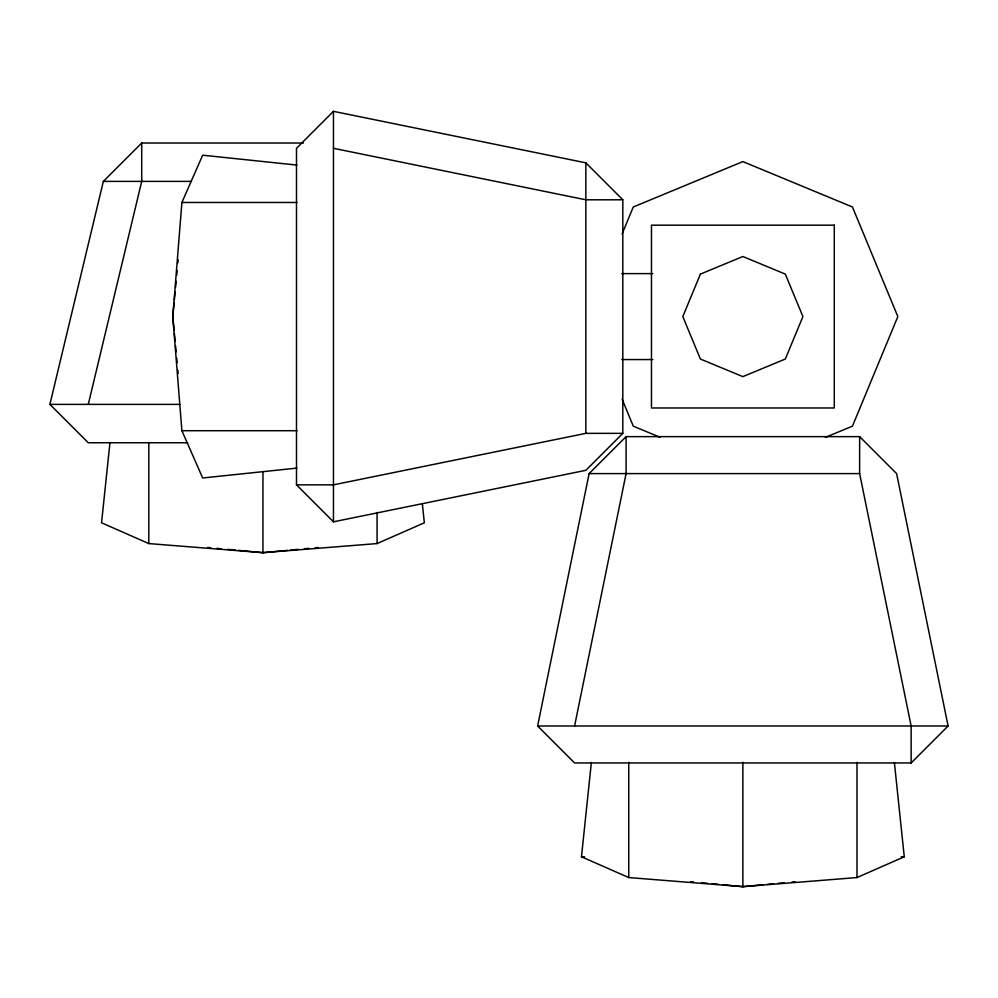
<?xml version="1.0" encoding="UTF-8"?>
<svg xmlns="http://www.w3.org/2000/svg" width="998" height="998" viewBox="0 0 998 998"><rect width="100%" height="100%" fill="white"/><g stroke="black" fill="none" stroke-linecap="round" stroke-linejoin="round"><path stroke-width="1.5" d="M296.93 165.082L202.669 155.201L181.898 202.469L172.791 316.591L181.898 430.712L202.669 477.992L296.93 468.099M174.089 302.781L172.791 316.591L174.089 330.4M174.388 299.712L175.112 292.027M175.536 287.424L176.122 281.286M176.696 275.149L177.133 270.545M177.856 262.861L178.143 259.792M109.98 442.438L101.547 522.802L148.814 543.573L262.948 552.68L377.069 543.573L424.337 522.802L422.391 504.252M894.383 762.522L904.263 856.783L856.995 877.554L742.874 886.661L628.752 877.554L581.472 856.783L591.365 762.522M537.623 725.995L589.119 473.601L626.083 436.637L859.64 436.637L896.603 473.601L948.1 725.995L911.137 762.959L574.586 762.959L537.623 725.995L948.1 725.995M574.586 725.995L626.083 473.601L626.083 436.637M187.636 442.75L88.273 442.75L49.9 404.377L103.343 181.387L141.716 143.026L303.33 143.026M88.273 404.377L141.716 181.387L141.716 143.026M622.078 234.031L633.281 206.985L742.861 161.601L852.442 206.985L897.838 316.578L852.442 426.158L825.408 437.361M333.457 111.339L296.493 148.303L296.493 484.853L333.457 521.817L585.851 470.32L622.814 433.357L622.814 199.8L585.851 162.836L333.457 111.339L333.457 521.817M622.814 433.357L585.851 433.357L333.457 484.853L296.493 484.853M238.385 550.36L262.948 552.68L287.499 550.36M290.568 550.073L298.252 549.349M304.39 548.775L308.993 548.339M315.131 547.765L318.2 547.465M722.914 884.777L742.874 886.661L762.834 884.777M767.437 884.34L773.575 883.766M778.178 883.33L784.316 882.756M792 882.032L795.069 881.745M103.343 181.387L191.441 181.387M622.814 199.8L585.851 199.8L333.457 148.303M181.898 202.469L297.092 202.469M621.754 273.614L652.854 273.614M621.754 359.554L652.854 359.554M49.9 404.377L179.865 404.377M181.898 430.712L297.092 430.712M589.119 473.601L859.64 473.601L911.137 725.995L911.137 762.959M581.472 856.783L584.554 856.783M901.194 856.783L904.263 856.783M207.684 547.465L210.753 547.765M216.89 548.339L221.494 548.775M227.631 549.349L235.316 550.073M690.678 881.745L693.747 882.032M701.432 882.756L707.57 883.33M712.173 883.766L718.31 884.34M660.314 437.361L633.281 426.158L622.078 399.113M174.388 333.482L175.112 341.154M175.536 345.757L176.122 351.895M176.696 358.033L177.133 362.648M177.856 370.32L178.143 373.389M859.64 436.637L859.64 473.601M856.995 762.372L856.995 877.554M742.874 762.235L742.874 886.661M628.752 762.372L628.752 877.554M585.851 162.836L585.851 433.357M377.069 512.436L377.069 543.573M262.948 471.805L262.948 552.68M148.814 442.388L148.814 543.573M700.396 274.113L682.807 316.578L700.396 359.031L742.861 376.62L785.326 359.031L802.916 316.578L785.326 274.113L742.861 256.523L700.396 274.113M834.278 225.174L651.469 225.174L651.469 407.982L834.278 407.982L834.278 225.174"/></g></svg>
